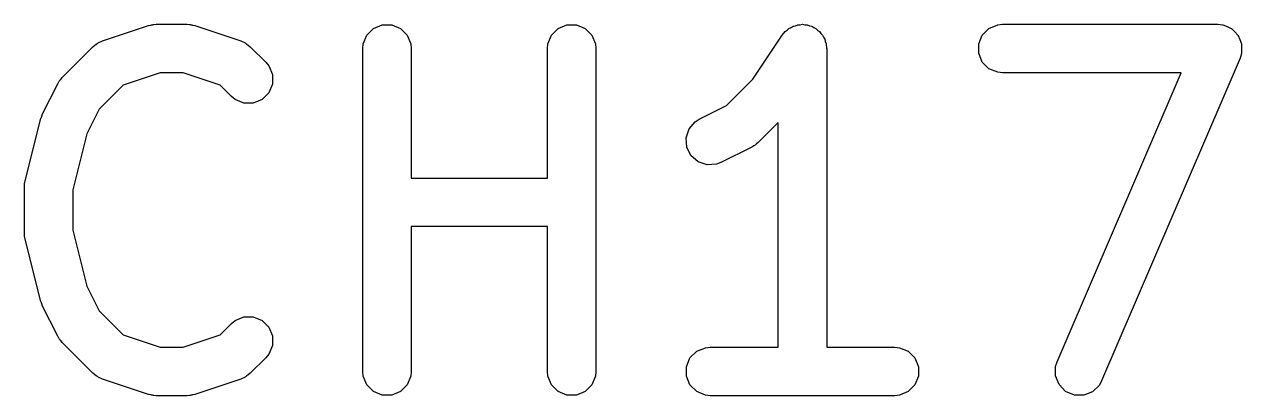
# Model space of a CAD drawing. Extents: x 99 to 216, y -134 to -70.
# Drawn here: x 194.669 to 198.437, y -114.815 to -113.665 of the extents above; entities that cross this region are included whole.
import ezdxf

# ---------------------------------------------------------------- set-up
doc = ezdxf.new("R2010")
doc.units = 0
doc.layers.add('BLACK', color=7, linetype='CONTINUOUS')

msp = doc.modelspace()

# ---------------------------------------------------------------- linework, layer by layer
at = {"layer": 'BLACK', "linetype": 'CONTINUOUS'}
for p, q in [((194.911045, -113.716287), (195.053901, -113.668668)), ((195.053901, -113.668668), (195.061156, -113.667018)), ((195.061156, -113.667018), (195.062987, -113.66626)), ((195.062987, -113.66626), (195.06564, -113.665998)), ((195.06564, -113.665998), (195.068238, -113.665408)), ((195.068238, -113.665408), (195.070212, -113.665548)), ((195.070212, -113.665548), (195.077619, -113.664819)), ((195.077619, -113.664819), (195.172857, -113.664819)), ((195.172857, -113.664819), (195.180262, -113.665548)), ((195.180262, -113.665548), (195.182237, -113.665408)), ((195.182237, -113.665408), (195.184834, -113.665998)), ((195.184834, -113.665998), (195.187489, -113.66626)), ((195.187489, -113.66626), (195.18932, -113.667018)), ((195.18932, -113.667018), (195.196574, -113.668668)), ((195.196574, -113.668668), (195.339431, -113.716287)), ((195.750237, -113.677459), (195.777273, -113.66626)), ((195.777273, -113.66626), (195.806537, -113.66626)), ((195.806537, -113.66626), (195.833573, -113.677459)), ((196.321665, -113.677459), (196.348701, -113.66626)), ((196.348701, -113.66626), (196.377965, -113.66626)), ((196.377965, -113.66626), (196.405001, -113.677459)), ((197.04274, -113.674646), (197.048846, -113.670558)), ((197.048846, -113.670558), (197.056126, -113.669101)), ((197.056126, -113.669101), (197.062987, -113.66626)), ((197.062987, -113.66626), (197.070335, -113.66626)), ((197.070335, -113.66626), (197.07754, -113.664819)), ((197.07754, -113.664819), (197.084824, -113.66626)), ((197.084824, -113.66626), (197.092251, -113.66626)), ((197.092251, -113.66626), (197.099039, -113.669072)), ((197.099039, -113.669072), (197.106248, -113.670498)), ((197.106248, -113.670498), (197.112427, -113.674617)), ((197.654999, -113.677459), (197.682035, -113.66626)), ((197.682035, -113.66626), (197.696667, -113.664819)), ((197.696667, -113.664819), (198.363333, -113.664819)), ((198.363333, -113.664819), (198.377965, -113.66626)), ((198.377965, -113.66626), (198.378395, -113.666438)), ((198.378395, -113.666438), (198.37886, -113.666444)), ((198.37886, -113.666444), (198.391866, -113.672018)), ((198.391866, -113.672018), (198.405001, -113.677459)), ((195.718346, -113.725187), (195.729545, -113.698151)), ((195.729545, -113.698151), (195.750237, -113.677459)), ((195.833573, -113.677459), (195.854265, -113.698151)), ((195.854265, -113.698151), (195.865464, -113.725187)), ((196.289774, -113.725187), (196.300973, -113.698151)), ((196.300973, -113.698151), (196.321665, -113.677459)), ((196.405001, -113.677459), (196.425693, -113.698151)), ((196.425693, -113.698151), (196.436892, -113.725187)), ((196.924095, -113.834896), (197.015215, -113.698216)), ((197.015215, -113.698216), (197.015249, -113.698173)), ((197.015249, -113.698173), (197.015259, -113.698151)), ((197.015259, -113.698151), (197.01531, -113.698099)), ((197.01531, -113.698099), (197.024531, -113.686841)), ((197.024531, -113.686841), (197.0307, -113.682709)), ((197.0307, -113.682709), (197.035951, -113.677459)), ((197.035951, -113.677459), (197.04274, -113.674646)), ((197.112427, -113.674617), (197.119287, -113.677459)), ((197.119287, -113.677459), (197.12448, -113.682652)), ((197.12448, -113.682652), (197.130597, -113.68673)), ((197.130597, -113.68673), (197.13473, -113.692902)), ((197.13473, -113.692902), (197.139979, -113.698151)), ((197.139979, -113.698151), (197.14279, -113.704938)), ((197.14279, -113.704938), (197.14688, -113.711045)), ((197.14688, -113.711045), (197.148336, -113.718326)), ((197.623108, -113.725187), (197.634307, -113.698151)), ((197.634307, -113.698151), (197.654999, -113.677459)), ((198.405001, -113.677459), (198.40533, -113.677788)), ((198.40533, -113.677788), (198.405758, -113.677972)), ((198.405758, -113.677972), (198.415653, -113.688111)), ((198.415653, -113.688111), (198.425693, -113.698151)), ((198.425693, -113.698151), (198.425871, -113.698581)), ((198.425871, -113.698581), (198.426197, -113.698915)), ((198.426197, -113.698915), (198.43147, -113.712097)), ((194.786491, -113.829643), (194.881729, -113.734405)), ((194.881729, -113.734405), (194.893094, -113.725077)), ((194.893094, -113.725077), (194.895584, -113.724045)), ((194.895584, -113.724045), (194.897619, -113.722281)), ((194.897619, -113.722281), (194.911045, -113.716287)), ((195.339431, -113.716287), (195.352856, -113.722281)), ((195.352856, -113.722281), (195.354891, -113.724046)), ((195.354891, -113.724046), (195.357382, -113.725078)), ((195.357382, -113.725078), (195.368747, -113.734405)), ((195.368747, -113.734405), (195.416366, -113.782024)), ((195.716905, -113.739819), (195.718346, -113.725187)), ((195.716905, -114.739819), (195.716905, -113.739819)), ((195.865464, -113.725187), (195.866905, -113.739819)), ((195.866905, -113.739819), (195.866905, -114.141009)), ((196.288333, -113.739819), (196.289774, -113.725187)), ((196.288333, -114.141009), (196.288333, -113.739819)), ((196.436892, -113.725187), (196.438333, -113.739819)), ((196.438333, -113.739819), (196.438333, -114.739819)), ((197.148336, -113.718326), (197.151178, -113.725187)), ((197.151178, -113.725187), (197.152603, -113.739663)), ((197.152603, -113.739663), (197.152619, -113.73974)), ((197.152619, -113.73974), (197.152613, -113.739766)), ((197.152613, -113.739766), (197.152619, -113.739819)), ((197.152619, -113.739819), (197.152619, -114.664819)), ((197.623108, -113.754451), (197.623108, -113.725187)), ((198.43147, -113.712097), (198.436892, -113.725187)), ((198.436892, -113.725187), (198.436892, -113.725652)), ((198.436892, -113.725652), (198.437065, -113.726085)), ((198.437065, -113.726085), (198.436892, -113.740265)), ((198.436892, -113.740265), (198.436892, -113.754451)), ((195.416366, -113.782024), (195.425693, -113.793389)), ((197.634307, -113.781487), (197.623108, -113.754451)), ((197.654999, -113.802179), (197.634307, -113.781487)), ((198.432269, -113.769363), (198.003698, -114.769363)), ((198.436708, -113.755347), (198.432269, -113.769363)), ((198.436713, -113.754881), (198.436708, -113.755347)), ((198.436892, -113.754451), (198.436713, -113.754881)), ((195.089789, -113.814819), (194.975276, -113.85299)), ((195.160687, -113.814819), (195.089789, -113.814819)), ((195.2752, -113.85299), (195.160687, -113.814819)), ((195.425693, -113.793389), (195.436892, -113.820425)), ((195.436892, -113.820425), (195.436892, -113.849688)), ((197.682035, -113.813378), (197.654999, -113.802179)), ((197.696667, -113.814819), (197.682035, -113.813378)), ((198.249592, -113.814819), (197.696667, -113.814819)), ((197.865826, -114.710275), (198.249592, -113.814819)), ((194.724823, -113.944373), (194.772442, -113.849135)), ((194.772442, -113.849135), (194.776406, -113.842835)), ((194.776406, -113.842835), (194.777164, -113.841008)), ((194.777164, -113.841008), (194.778852, -113.838951)), ((194.778852, -113.838951), (194.780274, -113.836692)), ((194.780274, -113.836692), (194.781772, -113.835392)), ((194.781772, -113.835392), (194.786491, -113.829643)), ((194.975276, -113.85299), (194.901163, -113.927103)), ((195.3103, -113.88809), (195.2752, -113.85299)), ((195.436892, -113.849688), (195.425693, -113.876724)), ((196.842716, -113.916275), (196.924095, -113.834896)), ((195.321665, -113.897417), (195.3103, -113.88809)), ((195.348701, -113.908616), (195.321665, -113.897417)), ((195.405, -113.897417), (195.377964, -113.908616)), ((195.425693, -113.876724), (195.405, -113.897417)), ((194.901163, -113.927103), (194.862669, -114.00409)), ((195.377964, -113.908616), (195.348701, -113.908616)), ((196.758364, -113.958451), (196.842716, -113.916275)), ((194.671525, -114.1502), (194.719144, -113.959724)), ((194.719144, -113.959724), (194.719529, -113.958644)), ((194.719529, -113.958644), (194.719568, -113.958105)), ((194.719568, -113.958105), (194.721905, -113.951997)), ((194.721905, -113.951997), (194.724091, -113.945878)), ((194.724091, -113.945878), (194.724413, -113.945442)), ((194.724413, -113.945442), (194.724823, -113.944373)), ((196.726748, -113.988391), (196.745921, -113.966283)), ((196.745921, -113.966283), (196.758364, -113.958451)), ((197.002619, -113.968504), (196.940176, -114.030947)), ((197.002619, -114.664819), (197.002619, -113.968504)), ((194.862669, -114.00409), (194.819286, -114.177624)), ((196.717494, -114.016152), (196.726748, -113.988391)), ((196.719568, -114.045342), (196.717494, -114.016152)), ((196.732655, -114.071517), (196.719568, -114.045342)), ((196.920684, -114.044996), (196.825446, -114.092615)), ((196.926983, -114.041031), (196.920684, -114.044996)), ((196.928811, -114.040274), (196.926983, -114.041031)), ((196.930867, -114.038585), (196.928811, -114.040274)), ((196.933127, -114.037164), (196.930867, -114.038585)), ((196.934426, -114.035665), (196.933127, -114.037164)), ((196.940176, -114.030947), (196.934426, -114.035665)), ((196.754763, -114.09069), (196.732655, -114.071517)), ((196.782524, -114.099944), (196.754763, -114.09069)), ((196.811714, -114.09787), (196.782524, -114.099944)), ((196.825446, -114.092615), (196.811714, -114.09787)), ((194.669375, -114.164744), (194.670184, -114.15927)), ((194.670184, -114.15927), (194.670727, -114.153758)), ((194.670727, -114.153758), (194.671149, -114.152736)), ((194.671149, -114.152736), (194.671525, -114.1502)), ((195.866905, -114.141009), (196.288333, -114.141009)), ((194.669286, -114.16839), (194.669537, -114.165836)), ((194.669286, -114.311247), (194.669286, -114.16839)), ((194.669537, -114.165836), (194.669375, -114.164744)), ((194.819286, -114.177624), (194.819286, -114.302013)), ((194.669537, -114.3138), (194.669286, -114.311247)), ((194.669375, -114.314893), (194.669537, -114.3138)), ((194.819286, -114.302013), (194.862669, -114.475547)), ((196.288333, -114.291009), (195.866905, -114.291009)), ((195.866905, -114.291009), (195.866905, -114.739819)), ((196.288333, -114.739819), (196.288333, -114.291009)), ((194.670184, -114.320366), (194.669375, -114.314893)), ((194.670727, -114.325879), (194.670184, -114.320366)), ((194.671149, -114.3269), (194.670727, -114.325879)), ((194.671525, -114.329437), (194.671149, -114.3269)), ((194.719144, -114.519913), (194.671525, -114.329437)), ((194.862669, -114.475547), (194.901163, -114.552534)), ((194.719529, -114.520992), (194.719144, -114.519913)), ((194.719568, -114.521532), (194.719529, -114.520992)), ((194.721895, -114.527613), (194.719568, -114.521532)), ((194.724091, -114.533759), (194.721895, -114.527613)), ((194.724413, -114.534194), (194.724091, -114.533759)), ((194.724823, -114.535264), (194.724413, -114.534194)), ((194.772442, -114.630502), (194.724823, -114.535264)), ((194.901163, -114.552534), (194.975276, -114.626648)), ((195.321665, -114.58222), (195.348701, -114.571021)), ((195.348701, -114.571021), (195.377964, -114.571021)), ((195.377964, -114.571021), (195.405, -114.582219)), ((195.2752, -114.626647), (195.310299, -114.591548)), ((195.310299, -114.591548), (195.321665, -114.58222)), ((195.405, -114.582219), (195.425693, -114.602912)), ((195.425693, -114.602912), (195.436892, -114.629948)), ((194.776405, -114.636798), (194.772442, -114.630502)), ((194.777163, -114.638628), (194.776405, -114.636798)), ((194.778852, -114.640686), (194.777163, -114.638628)), ((194.780274, -114.642945), (194.778852, -114.640686)), ((194.781772, -114.644244), (194.780274, -114.642945)), ((194.786491, -114.649994), (194.781772, -114.644244)), ((194.881729, -114.745233), (194.786491, -114.649994)), ((194.975276, -114.626648), (195.089789, -114.664819)), ((195.160687, -114.664819), (195.2752, -114.626647)), ((195.436892, -114.629948), (195.436892, -114.659211)), ((195.089789, -114.664819), (195.160687, -114.664819)), ((195.425694, -114.686247), (195.416366, -114.697613)), ((195.436892, -114.659211), (195.425694, -114.686247)), ((196.729545, -114.698151), (196.750237, -114.677459)), ((196.750237, -114.677459), (196.777273, -114.66626)), ((196.777273, -114.66626), (196.791905, -114.664819)), ((196.791905, -114.664819), (197.002619, -114.664819)), ((197.152619, -114.664819), (197.363333, -114.664819)), ((197.363333, -114.664819), (197.377965, -114.66626)), ((197.377965, -114.66626), (197.405001, -114.677459)), ((197.405001, -114.677459), (197.425693, -114.698151)), ((195.416366, -114.697613), (195.368748, -114.745232)), ((196.718346, -114.725187), (196.729545, -114.698151)), ((196.718346, -114.754451), (196.718346, -114.725187)), ((197.425693, -114.698151), (197.436892, -114.725187)), ((197.436892, -114.725187), (197.436892, -114.754451)), ((197.86103, -114.753553), (197.861387, -114.724292)), ((197.861387, -114.724292), (197.865826, -114.710275)), ((194.893094, -114.754561), (194.881729, -114.745233)), ((194.895584, -114.755592), (194.893094, -114.754561)), ((194.897619, -114.757357), (194.895584, -114.755592)), ((194.911045, -114.763351), (194.897619, -114.757357)), ((195.053901, -114.81097), (194.911045, -114.763351)), ((195.339431, -114.763351), (195.196574, -114.81097)), ((195.352856, -114.757357), (195.339431, -114.763351)), ((195.354891, -114.755591), (195.352856, -114.757357)), ((195.357382, -114.75456), (195.354891, -114.755591)), ((195.368748, -114.745232), (195.357382, -114.75456)), ((195.718346, -114.754451), (195.716905, -114.739819)), ((195.729545, -114.781487), (195.718346, -114.754451)), ((195.865464, -114.754451), (195.854265, -114.781487)), ((195.866905, -114.739819), (195.865464, -114.754451)), ((196.289774, -114.754451), (196.288333, -114.739819)), ((196.300973, -114.781487), (196.289774, -114.754451)), ((196.436892, -114.754451), (196.425693, -114.781487)), ((196.438333, -114.739819), (196.436892, -114.754451)), ((196.729545, -114.781487), (196.718346, -114.754451)), ((197.436892, -114.754451), (197.425693, -114.781487)), ((197.871898, -114.780723), (197.86103, -114.753553)), ((195.750237, -114.802179), (195.729545, -114.781487)), ((195.777273, -114.813378), (195.750237, -114.802179)), ((195.833573, -114.802179), (195.806537, -114.813378)), ((195.854265, -114.781487), (195.833573, -114.802179)), ((196.321665, -114.802179), (196.300973, -114.781487)), ((196.348701, -114.813378), (196.321665, -114.802179)), ((196.405001, -114.802179), (196.377965, -114.813378)), ((196.425693, -114.781487), (196.405001, -114.802179)), ((196.750237, -114.802179), (196.729545, -114.781487)), ((196.777273, -114.813378), (196.750237, -114.802179)), ((197.405001, -114.802179), (197.377965, -114.813378)), ((197.425693, -114.781487), (197.405001, -114.802179)), ((197.892337, -114.801667), (197.871898, -114.780723)), ((197.919235, -114.813194), (197.892337, -114.801667)), ((197.975666, -114.802683), (197.948496, -114.813551)), ((197.99661, -114.782244), (197.975666, -114.802683)), ((198.003698, -114.769363), (197.99661, -114.782244)), ((195.061156, -114.812619), (195.053901, -114.81097)), ((195.062987, -114.813378), (195.061156, -114.812619)), ((195.06564, -114.813639), (195.062987, -114.813378)), ((195.068238, -114.81423), (195.06564, -114.813639)), ((195.070212, -114.814089), (195.068238, -114.81423)), ((195.077619, -114.814819), (195.070212, -114.814089)), ((195.172857, -114.814819), (195.077619, -114.814819)), ((195.180262, -114.814089), (195.172857, -114.814819)), ((195.182237, -114.81423), (195.180262, -114.814089)), ((195.184834, -114.813639), (195.182237, -114.81423)), ((195.187489, -114.813378), (195.184834, -114.813639)), ((195.18932, -114.812619), (195.187489, -114.813378)), ((195.196574, -114.81097), (195.18932, -114.812619)), ((195.806537, -114.813378), (195.777273, -114.813378)), ((196.377965, -114.813378), (196.348701, -114.813378)), ((196.791905, -114.814819), (196.777273, -114.813378)), ((197.363333, -114.814819), (196.791905, -114.814819)), ((197.377965, -114.813378), (197.363333, -114.814819)), ((197.948496, -114.813551), (197.919235, -114.813194))]:
    msp.add_line(p, q, dxfattribs=at)

doc.saveas('drawing.dxf')
